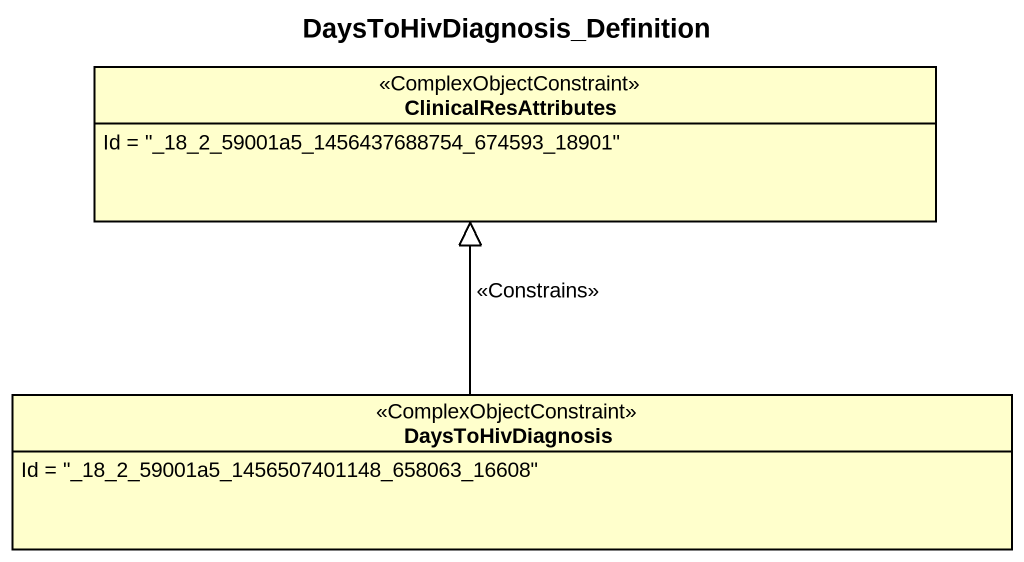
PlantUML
@startuml
title DaysToHivDiagnosis_Definition
hide circle
hide empty members
class ClinicalResAttributes <<ComplexObjectConstraint>> {
  Id = "_18_2_59001a5_1456437688754_674593_18901"
}
class DaysToHivDiagnosis <<ComplexObjectConstraint>> {
  Id = "_18_2_59001a5_1456507401148_658063_16608"
}
DaysToHivDiagnosis -up-|> ClinicalResAttributes : <<Constrains>>
@enduml
